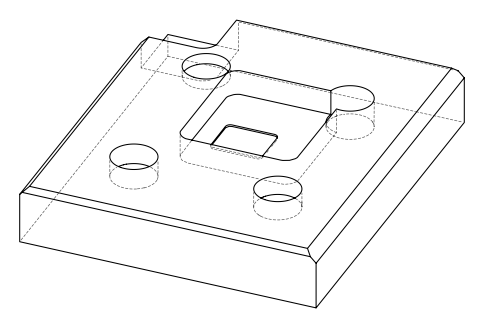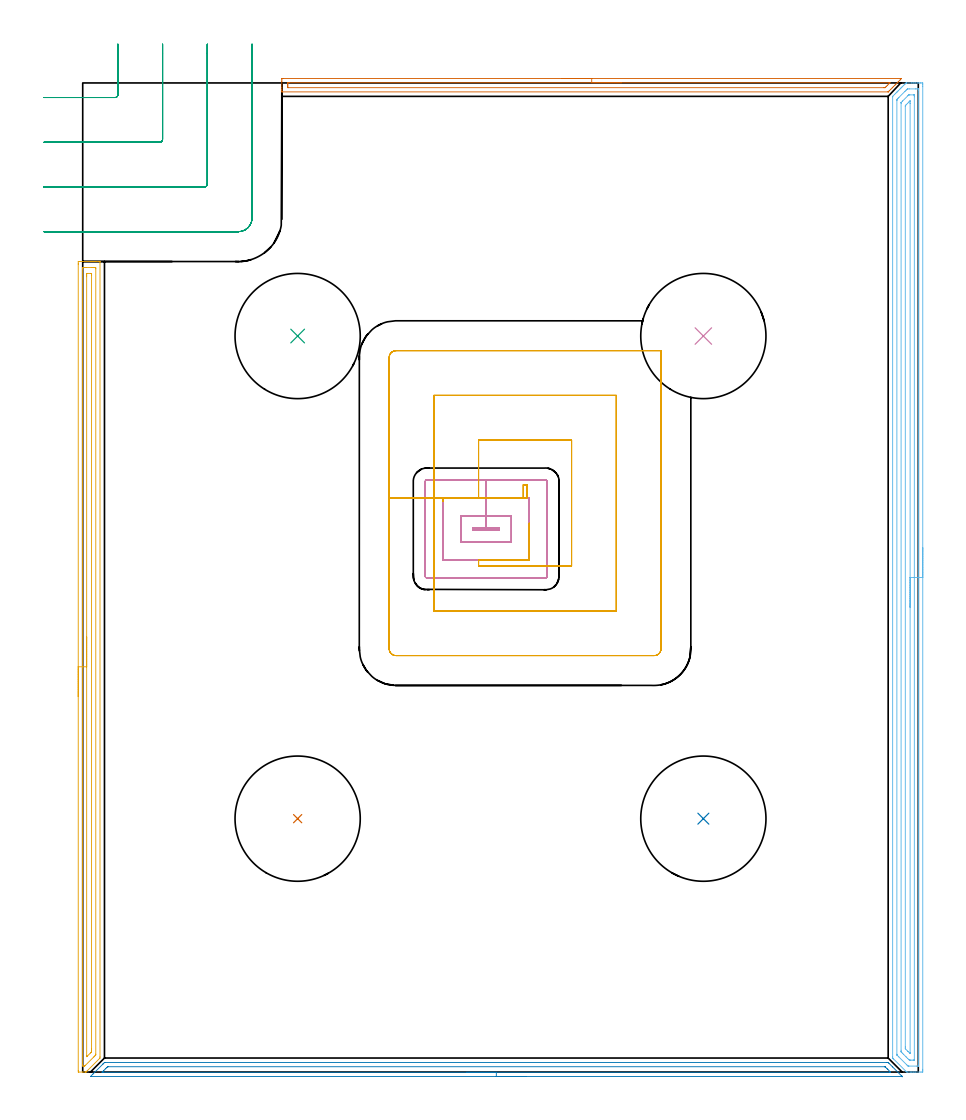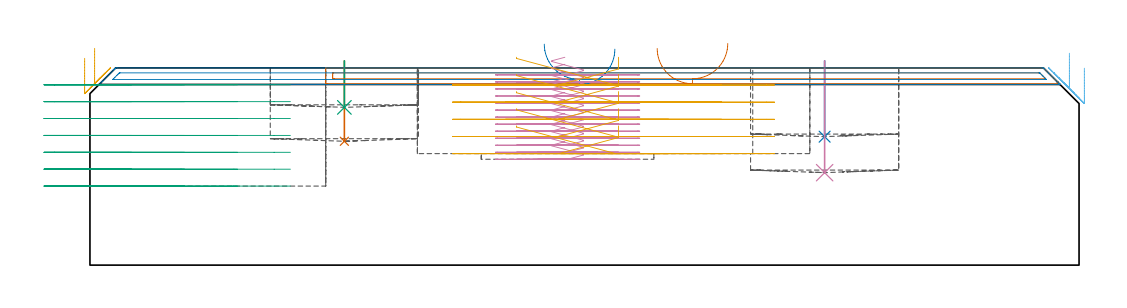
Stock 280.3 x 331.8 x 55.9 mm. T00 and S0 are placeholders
(PLAN: 11 operations, 4 tool changes, 50.4 min)
(1 INDEXABLE_INSERT_DRILL_BLIND_HOLE_FROM_SOLID | STEP1POCKET | NXT0302_036 | 0.09 min | 28125 mm3)
(2 INDEXABLE_INSERT_DRILL_BLIND_HOLE_FROM_SOLID_1 | STEP1POCKET_1 | NXT0302_036 | 0.09 min | 26325 mm3)
(3 INDEXABLE_INSERT_DRILL_BLIND_HOLE_FROM_SOLID_2 | STEP1POCKET_2 | NXT0302_036 | 0.05 min | 14830 mm3)
(4 INDEXABLE_INSERT_DRILL_BLIND_HOLE_FROM_SOLID_3 | STEP1POCKET_3 | NXT0302_036 | 0.13 min | 40450 mm3)
(5 AREA_MILL | FG_CHAMFER_SURFACE | UGT0205_001 | 6.69 min | 7368 mm3)
(6 AREA_MILL_1 | FG_CHAMFER_SURFACE_1 | UGT0205_001 | 10.77 min | 16929 mm3)
(7 AREA_MILL_2 | FG_CHAMFER_SURFACE_2 | UGT0205_001 | 3.47 min | 2104 mm3)
(8 AREA_MILL_3 | FG_CHAMFER_SURFACE_3 | UGT0205_001 | 4.47 min | 2944 mm3)
(9 MILL_CORNER_NOTCH_RECTANGULAR | CORNER_NOTCH_RECTANGULAR | UGT0201_094 | Follow Part, ap 5, ae 75% | 5.54 min | 132374 mm3)
(10 MILL_RECTANGULAR_POCKET | POCKET_RECTANGULAR_STRAIGHT | NXT0201_009 | Follow Part, ap 2, ae 75% | 9.7 min | 51241 mm3)
(11 MILL_RECTANGULAR_POCKET_1 | POCKET_RECTANGULAR_STRAIGHT_1 | UGT0201_094 | Follow Part, ap 5, ae 75% | 9.41 min | 271695 mm3)
(TOOL NXT0302_036 | Index. Insert Drill 42mm [880-D4200L50-05] | D42 PA176 FL210 Z2)
(TOOL UGT0205_001 | Chamfer Mill 20 x 3 x 45 deg. | D20 FL50 Z2)
(TOOL UGT0201_094 | End mill 20 mm | D20 FL38 Z4)
(TOOL NXT0201_009 | ENDMILL 8mm [2P460-0800-NA 1630] | D8 FL26 Z6)
(OP 1 INDEXABLE_INSERT_DRILL_BLIND_HOLE_FROM_SOLID)
G17 G21 G94 G90
T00 M6
G54
G17 G0 G90 X72.1 Y85. S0 M3
G43 Z65.9 H1
G94 G81 G98 Z35.1 F250. R57.9
G80
M5
M2
(OP 2 INDEXABLE_INSERT_DRILL_BLIND_HOLE_FROM_SOLID_1)
G17 G21 G94 G90
T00 M6
G54
G17 G0 G90 X208.2 Y85. S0 M3
G43 Z65.9 H1
G94 G81 G98 Z36.4 F250. R57.9
G80
M5
M2
(OP 3 INDEXABLE_INSERT_DRILL_BLIND_HOLE_FROM_SOLID_2)
G17 G21 G94 G90
T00 M6
G54
G17 G0 G90 X72.1 Y246.9 S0 M3
G43 Z65.9 H1
G94 G81 G98 Z44.7 F250. R57.9
G80
M5
M2
(OP 4 INDEXABLE_INSERT_DRILL_BLIND_HOLE_FROM_SOLID_3)
G17 G21 G94 G90
T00 M6
G54
G17 G0 G90 X208.2 Y246.9 S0 M3
G43 Z65.9 H1
G94 G81 G98 Z26.2 F250. R57.9
G80
M5
M2
(OP 5 AREA_MILL)
G17 G21 G94 G90
T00 M6
G54
G17 G0 G90 X-1.5 Y125.95 S1061 M3
G43 Z65.9 H0
Z58.6
G94 G1 Y125.988 Z57.728 F250.
Y126.102 Z56.864
Y126.291 Z56.012
Y126.553 Z55.18
Y126.887 Z54.374
Y127.29 Z53.6
Y127.758 Z52.864
Y128.29 Z52.172
Y128.879 Z51.529
Y129.522 Z50.94
Y130.214 Z50.409
Y130.95 Z49.94
Y131.724 Z49.537
Y132.53 Z49.203
Y133.362 Z48.941
Y134.214 Z48.752
Y135.078 Z48.638
Y135.95 Z48.6
Y270.935
X-1.499 Y271.283 Z48.601
X-1.494 Y271.822 Z48.604
X-1.491 Y271.892 Z48.606
X-0.958 Y271.9 Z49.139
X2.594 Z52.688
X3.143 Z53.24
X3.482 Z53.578
X4.031 Z54.127
X4.37 Z54.465
X5.386 Z55.486
X5.764 Y271.892 Z55.856
X5.797 Y271.89 Z55.888
X5.8 Y271.729 Z55.9
Y5.084
X5.794 Y4.694 Z55.892
X5.712 Y4.612 Z55.812
X5.702 Y4.602 Z55.801
X1.42 Y0.319 Z51.519
X1.262 Y0.161 Z51.359
X1.119 Y0.022 Z51.217
X1.092 Y0.003 Z51.189
X1.04 Y0.001 Z51.138
X1.024 Y0. Z51.122
X-0.07 Z50.025
X-1.296 Z48.8
X-1.491 Y0.002 Z48.605
X-1.5 Y0.443 Z48.6
Y135.95
X-0.086 Z50.014
X-0.085 Y269.512 Z50.015
X-0.07 Y269.89 Z50.03
X0.419 Y269.898 Z50.519
X0.818 Y269.899 Z50.918
X1.305 Y269.9 Z51.405
X3.081 Z53.181
X3.482 Y269.899 Z53.582
X3.971 Y269.897 Z54.071
X4.37 Y269.89 Z54.47
X4.385 Y269.496 Z54.485
Y269.481
Y5.977
Y5.962
X4.37 Y5.732 Z54.47
X4.05 Y5.405 Z54.15
X3.733 Y5.084 Z53.833
X0.935 Y2.286 Z51.035
X0.818 Y2.172 Z50.918
X0.684 Y2.046 Z50.784
X0.634 Y2.01 Z50.734
X0.575 Y2.008 Z50.675
X0.328 Y2.003 Z50.428
X-0.07 Y2.01 Z50.03
X-0.085 Y2.404 Z50.015
Y2.419
X-0.086 Y135.95 Z50.014
X1.328 Z51.428
X1.329 Y266.816 Z51.429
X1.33 Y267.195 Z51.43
X1.333 Y267.71 Z51.433
X1.336 Y267.89 Z51.436
X1.52 Y267.897 Z51.62
X2.594 Y267.9 Z52.694
X2.783 Y267.899 Z52.883
X2.909 Y267.896 Z53.009
X2.954 Y267.891 Z53.054
X2.966 Y267.887 Z53.066
X2.967 Y267.881 Z53.067
X2.97 Y267.836 Z53.07
X2.971 Y267.71 Z53.071
Y267.33
Y7.763
X2.97 Y7.385 Z53.07
X2.966 Y6.87 Z53.066
X2.964 Y6.78 Z53.064
X2.908 Y6.717 Z53.008
X2.829 Y6.633 Z52.929
X2.594 Y6.394 Z52.694
X1.496 Y5.295 Z51.596
X1.444 Y5.246 Z51.544
X1.385 Y5.19 Z51.485
X1.339 Y5.15 Z51.439
X1.335 Y5.215 Z51.435
X1.331 Y5.338 Z51.431
X1.329 Y5.463 Z51.429
X1.328 Y135.95 Z51.428
Y136.822 Z51.467
Y137.686 Z51.58
Y138.538 Z51.769
Y139.37 Z52.032
Y140.176 Z52.365
Y140.95 Z52.768
Y141.686 Z53.237
Y142.378 Z53.768
Y143.021 Z54.357
Y143.61 Z55.001
Y144.142 Z55.693
Y144.61 Z56.428
Y145.013 Z57.202
Y145.347 Z58.008
Y145.609 Z58.84
Y145.798 Z59.692
Y145.912 Z60.557
Y145.95 Z61.428
G0 Z65.9
M5
M2
(OP 6 AREA_MILL_1)
G17 G21 G94 G90
T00 M6
G54
G17 G0 G90 X281.8 Y175.9 S1061 M3
G43 Z65.9 H0
Z55.8
G94 G1 Y175.862 Z54.928 F250.
Y175.748 Z54.064
Y175.559 Z53.212
Y175.297 Z52.38
Y174.963 Z51.574
Y174.56 Z50.8
Y174.092 Z50.064
Y173.56 Z49.372
Y172.971 Z48.729
Y172.328 Z48.14
Y171.636 Z47.609
Y170.9 Z47.14
Y170.126 Z46.737
Y169.32 Z46.403
Y168.488 Z46.141
Y167.636 Z45.952
Y166.772 Z45.838
Y165.9 Z45.8
Y0.919
X281.799 Y0.619 Z45.801
X281.793 Y0.033 Z45.804
X281.791 Y0.007 Z45.805
X281.208 Y0. Z46.388
X279.425 Z48.17
X278.877 Z48.72
X278.533 Z49.063
X277.985 Z49.611
X277.641 Z49.953
X276.647 Y0.001 Z50.953
X276.393 Y0.01 Z51.204
X276.149 Y0.25 Z51.449
X272.033 Y4.366 Z55.566
X271.808 Y4.592 Z55.789
X271.706 Y4.697 Z55.891
X271.7 Y5.086 Z55.9
X271.702 Y327.163 Z55.898
X271.7 Y327.22 Z55.896
X271.708 Y327.299 Z55.884
X271.75 Y327.351 Z55.845
X272.305 Y327.905 Z55.295
X272.602 Y328.203 Z54.996
X272.738 Y328.34 Z54.858
X273.14 Y328.74 Z54.46
X273.228 Y328.828 Z54.372
X273.496 Y329.096 Z54.103
X273.63 Y329.231 Z53.967
X274.026 Y329.626 Z53.574
X274.125 Y329.725 Z53.475
X274.389 Y329.99 Z53.209
X274.521 Y330.123 Z53.075
X274.912 Y330.512 Z52.688
X275.022 Y330.623 Z52.577
X275.282 Y330.883 Z52.316
X275.413 Y331.015 Z52.184
X275.798 Y331.398 Z51.802
X275.92 Y331.52 Z51.68
X276.179 Y331.777 Z51.419
X276.209 Y331.798 Z51.389
X276.304 Y331.799 Z51.294
X276.339 Y331.8 Z51.26
X277.985 Z49.611
X278.533 Z49.063
X278.877 Z48.72
X279.425 Z48.17
X280.042 Z47.553
X280.316 Z47.279
X280.934 Z46.662
X281.208 Y331.798 Z46.388
X281.791 Y331.793 Z45.805
X281.793 Y331.767 Z45.804
X281.798 Y331.181 Z45.802
X281.8 Y330.587 Z45.8
Y165.9
X280.386 Z47.214
X280.385 Y2.266 Z47.215
X280.382 Y2.126 Z47.218
X280.379 Y2.035 Z47.221
X280.374 Y2.008 Z47.226
X280.366 Y2.007 Z47.234
X280.316 Y2.004 Z47.284
X279.829 Y2. Z47.771
X277.153 Y2.001 Z50.447
X276.953 Y2.006 Z50.647
X276.853 Y2.01 Z50.747
X276.75 Y2.108 Z50.85
X276.445 Y2.406 Z51.155
X273.764 Y5.086 Z53.836
X273.184 Y5.669 Z54.416
X273.148 Y5.709 Z54.452
X273.131 Y5.73 Z54.469
X273.121 Y5.772 Z54.479
X273.116 Y5.91 Z54.484
X273.115 Y5.979 Z54.485
X273.117 Y325.888 Z54.483
X273.118 Y325.956 Z54.482
X273.123 Y326.091 Z54.477
X273.134 Y326.272 Z54.466
X273.184 Y326.327 Z54.416
X273.375 Y326.523 Z54.225
X273.564 Y326.714 Z54.036
X273.82 Y326.97 Z53.78
X275.858 Y329.009 Z51.742
X276.244 Y329.394 Z51.356
X276.499 Y329.646 Z51.101
X276.584 Y329.727 Z51.016
X276.651 Y329.789 Z50.949
X276.75 Y329.792 Z50.85
X277.238 Y329.799 Z50.362
X279.425 Y329.8 Z48.175
X279.913 Y329.799 Z47.687
X280.316 Y329.792 Z47.284
X280.367 Y329.79 Z47.233
X280.379 Y329.603 Z47.221
X280.384 Y329.464 Z47.216
X280.385 Y329.394 Z47.215
X280.386 Y165.9 Z47.214
X278.971 Z48.629
Y4.193
X278.969 Y4.083 Z48.631
X278.967 Y4.029 Z48.633
X278.965 Y4.01 Z48.635
X278.917 Y4.008 Z48.683
X278.724 Y4.001 Z48.876
X278.533 Y4. Z49.067
X277.833 Z49.767
X277.641 Y4.002 Z49.959
X277.449 Y4.006 Z50.151
X277.323 Y4.01 Z50.277
X277.244 Y4.067 Z50.356
X277.111 Y4.193 Z50.489
X276.75 Y4.55 Z50.85
X276.213 Y5.086 Z51.387
X275.32 Y5.979 Z52.28
X274.967 Y6.333 Z52.633
X274.698 Y6.605 Z52.902
X274.565 Y6.744 Z53.035
X274.535 Y6.777 Z53.065
X274.533 Y6.811 Z53.067
X274.531 Y6.873 Z53.069
X274.529 Y7.312 Z53.071
X274.531 Y324.927 Z53.069
X274.533 Y325.146 Z53.067
X274.535 Y325.2 Z53.065
X274.537 Y325.223 Z53.063
X274.548 Y325.238 Z53.052
X274.6 Y325.295 Z53.
X274.967 Y325.668 Z52.633
X275.043 Y325.744 Z52.557
X276.828 Y327.529 Z50.772
X276.907 Y327.607 Z50.693
X277.056 Y327.749 Z50.544
X277.084 Y327.773 Z50.516
X277.13 Y327.79 Z50.47
X277.257 Y327.794 Z50.343
X277.45 Y327.799 Z50.15
X278.725 Z48.875
X278.853 Y327.796 Z48.747
X278.954 Y327.79 Z48.646
X278.966 Y327.785 Z48.634
X278.968 Y327.778 Z48.632
X278.97 Y327.754 Z48.63
X278.971 Y327.607 Z48.629
Y327.168
Y165.9
X277.557 Z50.043
Y6.515
X277.555 Y6.335 Z50.045
X277.553 Y6.247 Z50.047
X277.551 Y6.216 Z50.049
X277.529 Y6.231 Z50.071
X276.877 Y6.873 Z50.723
X276.75 Y7. Z50.85
X275.993 Y7.766 Z51.607
X275.949 Y7.821 Z51.651
X275.947 Y7.868 Z51.653
X275.945 Y7.968 Z51.655
X275.943 Y8.171 Z51.657
Y8.575
X275.945 Y323.947 Z51.655
X275.946 Y324.034 Z51.654
X275.949 Y324.134 Z51.651
X275.952 Y324.18 Z51.648
X275.981 Y324.22 Z51.619
X276.107 Y324.353 Z51.493
X276.268 Y324.517 Z51.332
X276.676 Y324.927 Z50.924
X277.159 Y325.411 Z50.441
X277.275 Y325.525 Z50.325
X277.403 Y325.651 Z50.197
X277.518 Y325.759 Z50.082
X277.546 Y325.784 Z50.054
X277.55 Y325.743 Z50.05
X277.552 Y325.639 Z50.048
X277.557 Y325.012 Z50.043
Y324.927
Y165.9
Y165.028 Z50.081
Y164.164 Z50.195
Y163.312 Z50.383
Y162.48 Z50.646
Y161.674 Z50.98
Y160.9 Z51.382
Y160.164 Z51.851
Y159.472 Z52.382
Y158.829 Z52.972
Y158.24 Z53.615
Y157.708 Z54.307
Y157.24 Z55.043
Y156.837 Z55.817
Y156.503 Z56.623
Y156.241 Z57.455
Y156.052 Z58.306
Y155.938 Z59.171
Y155.9 Z60.043
G0 Z65.9
M5
M2
(OP 7 AREA_MILL_2)
G17 G21 G94 G90
T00 M6
G54
G17 G0 G90 X160.75 Y333.3 S1061 M3
G43 Z65.9 H0
Z61.4
G94 G1 X160.788 Z60.528 F250.
X160.902 Z59.664
X161.091 Z58.812
X161.353 Z57.98
X161.687 Z57.174
X162.09 Z56.4
X162.558 Z55.664
X163.09 Z54.972
X163.679 Z54.329
X164.322 Z53.74
X165.014 Z53.209
X165.75 Z52.74
X166.524 Z52.337
X167.33 Z52.003
X168.162 Z51.741
X169.014 Z51.552
X169.878 Z51.438
X170.75 Z51.4
X274.425
X274.686 Y333.298 Z51.402
X274.659 Y333.259 Z51.44
X274.219 Y332.817 Z51.879
X273.656 Y332.256 Z52.444
X273.52 Y332.119 Z52.579
X273.336 Y331.934 Z52.762
X272.794 Y331.394 Z53.306
X272.452 Y331.05 Z53.646
X271.931 Y330.531 Z54.169
X271.568 Y330.166 Z54.53
X271.069 Y329.669 Z55.031
X270.684 Y329.283 Z55.414
X270.55 Y329.149 Z55.55
X270.246 Y328.846 Z55.853
X270.202 Y328.802 Z55.896
X270.199 Z55.897
X270.182 Y328.8 Z55.9
X66.94
X66.807 Y328.802 Z55.888
X66.8 Y328.813 Z55.878
Y329.104 Z55.595
Y329.609 Z55.09
Y330.166 Z54.529
Y332.212 Z52.485
X66.804 Y332.817 Z51.877
X66.809 Y333.29 Z51.405
X66.906 Y333.294 Z51.402
X67.386 Y333.3 Z51.4
X170.75
Y331.886 Z52.814
X270.55 Y331.885 Z52.815
X270.6 Y331.884 Z52.816
X270.814 Y331.875 Z52.825
X270.79 Y331.848 Z52.852
X270.716 Y331.768 Z52.932
X270.63 Y331.68 Z53.02
X270.55 Y331.599 Z53.101
X270. Y331.05 Z53.65
X269.659 Y330.708 Z53.992
X269.385 Y330.438 Z54.262
X269.174 Y330.235 Z54.465
X269.157 Y330.221 Z54.479
X269.135 Y330.219 Z54.481
X269.083 Y330.216 Z54.484
X268.978 Y330.215 Z54.485
X268.767 Y330.214 Z54.486
X68.949 Y330.215 Z54.485
X68.863 Y330.216 Z54.484
X68.822 Y330.219 Z54.481
X68.81 Y330.221 Z54.479
X68.808 Y330.234 Z54.466
X68.803 Y330.324 Z54.376
X68.8 Y330.531 Z54.169
Y331.05 Z53.65
X68.801 Y331.414 Z53.286
X68.807 Y331.78 Z52.92
X68.81 Y331.878 Z52.822
X68.853 Y331.88 Z52.82
X68.958 Y331.883 Z52.817
X69.168 Y331.885 Z52.815
X69.217 Y331.886 Z52.814
X170.75
X171.622 Z52.852
X172.486 Z52.966
X173.338 Z53.155
X174.17 Z53.417
X174.976 Z53.751
X175.75 Z54.154
X176.486 Z54.623
X177.178 Z55.154
X177.821 Z55.743
X178.41 Z56.386
X178.942 Z57.079
X179.41 Z57.814
X179.813 Z58.588
X180.147 Z59.394
X180.409 Z60.226
X180.598 Z61.078
X180.712 Z61.943
X180.75 Z62.814
G0 Z65.9
M5
M2
(OP 8 AREA_MILL_3)
G17 G21 G94 G90
T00 M6
G54
G17 G0 G90 X148.75 Y-1.5 S1061 M3
G43 Z65.9 H0
Z61.2
G94 G1 X148.712 Z60.328 F250.
X148.598 Z59.464
X148.409 Z58.612
X148.147 Z57.78
X147.813 Z56.974
X147.41 Z56.2
X146.942 Z55.464
X146.41 Z54.772
X145.821 Z54.129
X145.178 Z53.54
X144.486 Z53.008
X143.75 Z52.54
X142.976 Z52.137
X142.17 Z51.803
X141.338 Z51.541
X140.486 Z51.352
X139.622 Z51.238
X138.75 Z51.2
X2.732
X2.602 Y-1.499 Z51.199
X2.601
X3.439 Y-0.66 Z52.039
X6.764 Y2.664 Z55.363
X6.866 Y2.766 Z55.466
X7.054 Y2.954 Z55.654
X7.305 Y3.199 Z55.887
X7.655 Y3.2 Z55.9
X269.845
X270.195 Y3.199 Z55.887
X270.446 Y2.954 Z55.654
X271.693 Y1.708 Z54.407
X274.601 Y-1.201 Z51.499
X274.899 Y-1.499 Z51.199
X274.898
X274.768 Y-1.5 Z51.2
X138.75
Y-0.086 Z52.614
X6.764
X6.718 Y-0.085 Z52.615
X6.626 Y-0.082 Z52.618
X6.485 Y-0.076 Z52.624
X6.517 Y-0.04 Z52.66
X6.638 Y0.086 Z52.786
X6.764 Y0.214 Z52.914
X7.082 Y0.532 Z53.232
X7.655 Y1.106 Z53.806
X7.974 Y1.422 Z54.122
X8.297 Y1.74 Z54.44
X8.324 Y1.763 Z54.463
X8.366 Y1.779 Z54.479
X8.455 Y1.783 Z54.483
X8.502 Y1.785 Z54.485
X268.999
X269.09 Y1.782 Z54.482
X269.148 Y1.779 Z54.479
X269.172 Y1.767 Z54.467
X269.203 Y1.74 Z54.44
X269.845 Y1.105 Z53.805
X270.1 Y0.85 Z53.55
X270.736 Y0.212 Z52.912
X270.982 Y-0.04 Z52.66
X271.01 Y-0.071 Z52.629
X270.919 Y-0.079 Z52.621
X270.828 Y-0.084 Z52.616
X270.782 Y-0.085 Z52.615
X138.75 Y-0.086 Z52.614
X137.878 Z52.652
X137.014 Z52.766
X136.162 Z52.955
X135.33 Z53.217
X134.524 Z53.551
X133.75 Z53.954
X133.014 Z54.423
X132.322 Z54.954
X131.679 Z55.543
X131.09 Z56.186
X130.558 Z56.878
X130.09 Z57.614
X129.687 Z58.388
X129.353 Z59.194
X129.091 Z60.026
X128.902 Z60.878
X128.788 Z61.743
X128.75 Z62.614
G0 Z65.9
M5
M2
(OP 9 MILL_CORNER_NOTCH_RECTANGULAR)
G17 G21 G94 G90
T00 M6
G54
G17 G0 G90 X-13. Y326.9 S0 M3
G43 Z65.9 H0
Z51.114
G94 G1 X-10. F250.
X10.805 F500.
G3 X11.8 Y327.895 R1.
G1 Y341.8
Y344.8 F250.
G0 Z65.9
X-13. Y311.9
Z51.114
G1 X-10.
X25.805 F500.
G3 X26.8 Y312.895 R1.
G1 Y341.8
Y344.8 F250.
G0 Z65.9
X-13. Y296.9
Z51.114
G1 X-10.
X40.804 F500.
G3 X41.8 Y297.896 R1.
G1 Y341.8
Y344.8 F250.
G0 Z65.9
X-13. Y281.9
Z51.114
G1 X-10.
X52.2 F500.
G3 X56.8 Y286.5 R4.6
G1 Y341.8
Y344.8 F250.
G0 Z65.9
X-13. Y326.9
Z46.329
G1 X-10.
X10.805 F500.
G3 X11.8 Y327.895 R1.
G1 Y341.8
Y344.8 F250.
G0 Z65.9
X-13. Y311.9
Z46.329
G1 X-10.
X25.805 F500.
G3 X26.8 Y312.895 R1.
G1 Y341.8
Y344.8 F250.
G0 Z65.9
X-13. Y296.9
Z46.329
G1 X-10.
X40.804 F500.
G3 X41.8 Y297.896 R1.
G1 Y341.8
Y344.8 F250.
G0 Z65.9
X-13. Y281.9
Z46.329
G1 X-10.
X52.2 F500.
G3 X56.8 Y286.5 R4.6
G1 Y341.8
Y344.8 F250.
G0 Z65.9
X-13. Y326.9
Z41.543
G1 X-10.
X10.805 F500.
G3 X11.8 Y327.895 R1.
G1 Y341.8
Y344.8 F250.
G0 Z65.9
X-13. Y311.9
Z41.543
G1 X-10.
X25.805 F500.
G3 X26.8 Y312.895 R1.
G1 Y341.8
Y344.8 F250.
G0 Z65.9
X-13. Y296.9
Z41.543
G1 X-10.
X40.804 F500.
G3 X41.8 Y297.896 R1.
G1 Y341.8
Y344.8 F250.
G0 Z65.9
X-13. Y281.9
Z41.543
G1 X-10.
X52.2 F500.
G3 X56.8 Y286.5 R4.6
G1 Y341.8
Y344.8 F250.
G0 Z65.9
X-13. Y326.9
Z36.757
G1 X-10.
X10.805 F500.
G3 X11.8 Y327.895 R1.
G1 Y341.8
Y344.8 F250.
G0 Z65.9
X-13. Y311.9
Z36.757
G1 X-10.
X25.805 F500.
G3 X26.8 Y312.895 R1.
G1 Y341.8
Y344.8 F250.
G0 Z65.9
X-13. Y296.9
Z36.757
G1 X-10.
X40.804 F500.
G3 X41.8 Y297.896 R1.
G1 Y341.8
Y344.8 F250.
G0 Z65.9
X-13. Y281.9
Z36.757
G1 X-10.
X52.2 F500.
G3 X56.8 Y286.5 R4.6
G1 Y341.8
Y344.8 F250.
G0 Z65.9
X-13. Y326.9
Z31.971
G1 X-10.
X10.805 F500.
G3 X11.8 Y327.895 R1.
G1 Y341.8
Y344.8 F250.
G0 Z65.9
X-13. Y311.9
Z31.971
G1 X-10.
X25.805 F500.
G3 X26.8 Y312.895 R1.
G1 Y341.8
Y344.8 F250.
G0 Z65.9
X-13. Y296.9
Z31.971
G1 X-10.
X40.804 F500.
G3 X41.8 Y297.896 R1.
G1 Y341.8
Y344.8 F250.
G0 Z65.9
X-13. Y281.9
Z31.971
G1 X-10.
X52.2 F500.
G3 X56.8 Y286.5 R4.6
G1 Y341.8
Y344.8 F250.
G0 Z65.9
X-13. Y326.9
Z27.186
G1 X-10.
X10.805 F500.
G3 X11.8 Y327.895 R1.
G1 Y341.8
Y344.8 F250.
G0 Z65.9
X-13. Y311.9
Z27.186
G1 X-10.
X25.805 F500.
G3 X26.8 Y312.895 R1.
G1 Y341.8
Y344.8 F250.
G0 Z65.9
X-13. Y296.9
Z27.186
G1 X-10.
X40.804 F500.
G3 X41.8 Y297.896 R1.
G1 Y341.8
Y344.8 F250.
G0 Z65.9
X-13. Y281.9
Z27.186
G1 X-10.
X52.2 F500.
G3 X56.8 Y286.5 R4.6
G1 Y341.8
Y344.8 F250.
G0 Z65.9
X-13. Y326.9
Z22.4
G1 X-10.
X10.805 F500.
G3 X11.8 Y327.895 R1.
G1 Y341.8
Y344.8 F250.
G0 Z65.9
X-13. Y311.9
Z22.4
G1 X-10.
X25.805 F500.
G3 X26.8 Y312.895 R1.
G1 Y341.8
Y344.8 F250.
G0 Z65.9
X-13. Y296.9
Z22.4
G1 X-10.
X40.804 F500.
G3 X41.8 Y297.896 R1.
G1 Y341.8
Y344.8 F250.
G0 Z65.9
X-13. Y281.9
Z22.4
G1 X-10.
X52.2 F500.
G3 X56.8 Y286.5 R4.6
G1 Y341.8
Y344.8 F250.
G0 Z65.9
M5
M2
(OP 10 MILL_RECTANGULAR_POCKET)
G17 G21 G94 G90
T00 M6
G54
G17 G0 G90 X134.582 Y182.6 S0 M3
G43 Z65.9 H1
Z58.9
G94 G1 X130.9 Z57.913 F250.
Y181.8 Z57.699
X139.8 Z55.314
Y182.6 Z55.1
X135.35 Z53.908
X130.9 F500.
Y181.8
X139.8
Y182.6
X135.35
Y186.6
X126.9
Y177.8
X143.8
Y186.6
X135.35
Y192.6
X120.9
Y171.8
X149.8
Y192.6
X135.35
Y198.6
X115.4
G3 X114.9 Y198.1 R0.5
G1 Y166.3
G3 X115.4 Y165.8 R0.5
G1 X155.3
G3 X155.8 Y166.3 R0.5
G1 Y198.1
G3 X155.3 Y198.6 R0.5
G1 X135.35
X134.35
G0 X134.582 Y182.6 Z56.908
G1 X130.9 Z55.921 F250.
Y181.8 Z55.707
X139.8 Z53.322
Y182.6 Z53.108
X135.35 Z51.915
X130.9 F500.
Y181.8
X139.8
Y182.6
X135.35
Y186.6
X126.9
Y177.8
X143.8
Y186.6
X135.35
Y192.6
X120.9
Y171.8
X149.8
Y192.6
X135.35
Y198.6
X115.4
G3 X114.9 Y198.1 R0.5
G1 Y166.3
G3 X115.4 Y165.8 R0.5
G1 X155.3
G3 X155.8 Y166.3 R0.5
G1 Y198.1
G3 X155.3 Y198.6 R0.5
G1 X135.35
X134.35
G0 X134.582 Y182.6 Z54.915
G1 X130.9 Z53.929 F250.
Y181.8 Z53.714
X139.8 Z51.33
Y182.6 Z51.115
X135.35 Z49.923
X130.9 F500.
Y181.8
X139.8
Y182.6
X135.35
Y186.6
X126.9
Y177.8
X143.8
Y186.6
X135.35
Y192.6
X120.9
Y171.8
X149.8
Y192.6
X135.35
Y198.6
X115.4
G3 X114.9 Y198.1 R0.5
G1 Y166.3
G3 X115.4 Y165.8 R0.5
G1 X155.3
G3 X155.8 Y166.3 R0.5
G1 Y198.1
G3 X155.3 Y198.6 R0.5
G1 X135.35
X134.35
G0 X134.582 Y182.6 Z52.923
G1 X130.9 Z51.937 F250.
Y181.8 Z51.722
X139.8 Z49.337
Y182.6 Z49.123
X135.35 Z47.931
X130.9 F500.
Y181.8
X139.8
Y182.6
X135.35
Y186.6
X126.9
Y177.8
X143.8
Y186.6
X135.35
Y192.6
X120.9
Y171.8
X149.8
Y192.6
X135.35
Y198.6
X115.4
G3 X114.9 Y198.1 R0.5
G1 Y166.3
G3 X115.4 Y165.8 R0.5
G1 X155.3
G3 X155.8 Y166.3 R0.5
G1 Y198.1
G3 X155.3 Y198.6 R0.5
G1 X135.35
X134.35
G0 X134.582 Y182.6 Z50.931
G1 X130.9 Z49.944 F250.
Y181.8 Z49.73
X139.8 Z47.345
Y182.6 Z47.131
X135.35 Z45.938
X130.9 F500.
Y181.8
X139.8
Y182.6
X135.35
Y186.6
X126.9
Y177.8
X143.8
Y186.6
X135.35
Y192.6
X120.9
Y171.8
X149.8
Y192.6
X135.35
Y198.6
X115.4
G3 X114.9 Y198.1 R0.5
G1 Y166.3
G3 X115.4 Y165.8 R0.5
G1 X155.3
G3 X155.8 Y166.3 R0.5
G1 Y198.1
G3 X155.3 Y198.6 R0.5
G1 X135.35
X134.35
G0 X134.582 Y182.6 Z48.938
G1 X130.9 Z47.952 F250.
Y181.8 Z47.738
X139.8 Z45.353
Y182.6 Z45.138
X135.35 Z43.946
X130.9 F500.
Y181.8
X139.8
Y182.6
X135.35
Y186.6
X126.9
Y177.8
X143.8
Y186.6
X135.35
Y192.6
X120.9
Y171.8
X149.8
Y192.6
X135.35
Y198.6
X115.4
G3 X114.9 Y198.1 R0.5
G1 Y166.3
G3 X115.4 Y165.8 R0.5
G1 X155.3
G3 X155.8 Y166.3 R0.5
G1 Y198.1
G3 X155.3 Y198.6 R0.5
G1 X135.35
X134.35
G0 X134.582 Y182.6 Z46.946
G1 X130.9 Z45.96 F250.
Y181.8 Z45.745
X139.8 Z43.361
Y182.6 Z43.146
X135.35 Z41.954
X130.9 F500.
Y181.8
X139.8
Y182.6
X135.35
Y186.6
X126.9
Y177.8
X143.8
Y186.6
X135.35
Y192.6
X120.9
Y171.8
X149.8
Y192.6
X135.35
Y198.6
X115.4
G3 X114.9 Y198.1 R0.5
G1 Y166.3
G3 X115.4 Y165.8 R0.5
G1 X155.3
G3 X155.8 Y166.3 R0.5
G1 Y198.1
G3 X155.3 Y198.6 R0.5
G1 X135.35
X134.35
G0 X134.582 Y182.6 Z44.954
G1 X130.9 Z43.967 F250.
Y181.8 Z43.753
X139.8 Z41.368
Y182.6 Z41.154
X135.35 Z39.962
X130.9 F500.
Y181.8
X139.8
Y182.6
X135.35
Y186.6
X126.9
Y177.8
X143.8
Y186.6
X135.35
Y192.6
X120.9
Y171.8
X149.8
Y192.6
X135.35
Y198.6
X115.4
G3 X114.9 Y198.1 R0.5
G1 Y166.3
G3 X115.4 Y165.8 R0.5
G1 X155.3
G3 X155.8 Y166.3 R0.5
G1 Y198.1
G3 X155.3 Y198.6 R0.5
G1 X135.35
X134.35
G0 X134.582 Y182.6 Z42.962
G1 X130.9 Z41.975 F250.
Y181.8 Z41.761
X139.8 Z39.376
Y182.6 Z39.162
X135.35 Z37.969
X130.9 F500.
Y181.8
X139.8
Y182.6
X135.35
Y186.6
X126.9
Y177.8
X143.8
Y186.6
X135.35
Y192.6
X120.9
Y171.8
X149.8
Y192.6
X135.35
Y198.6
X115.4
G3 X114.9 Y198.1 R0.5
G1 Y166.3
G3 X115.4 Y165.8 R0.5
G1 X155.3
G3 X155.8 Y166.3 R0.5
G1 Y198.1
G3 X155.3 Y198.6 R0.5
G1 X135.35
X134.35
G0 X134.582 Y182.6 Z40.969
G1 X130.9 Z39.983 F250.
Y181.8 Z39.768
X139.8 Z37.384
Y182.6 Z37.169
X135.35 Z35.977
X130.9 F500.
Y181.8
X139.8
Y182.6
X135.35
Y186.6
X126.9
Y177.8
X143.8
Y186.6
X135.35
Y192.6
X120.9
Y171.8
X149.8
Y192.6
X135.35
Y198.6
X115.4
G3 X114.9 Y198.1 R0.5
G1 Y166.3
G3 X115.4 Y165.8 R0.5
G1 X155.3
G3 X155.8 Y166.3 R0.5
G1 Y198.1
G3 X155.3 Y198.6 R0.5
G1 X135.35
X134.35
G0 X134.582 Y182.6 Z38.977
G1 X130.9 Z37.99 F250.
Y181.8 Z37.776
X139.8 Z35.391
Y182.6 Z35.177
X135.35 Z33.985
X130.9 F500.
Y181.8
X139.8
Y182.6
X135.35
Y186.6
X126.9
Y177.8
X143.8
Y186.6
X135.35
Y192.6
X120.9
Y171.8
X149.8
Y192.6
X135.35
Y198.6
X115.4
G3 X114.9 Y198.1 R0.5
G1 Y166.3
G3 X115.4 Y165.8 R0.5
G1 X155.3
G3 X155.8 Y166.3 R0.5
G1 Y198.1
G3 X155.3 Y198.6 R0.5
G1 X135.35
X134.35
G0 X134.582 Y182.6 Z36.985
G1 X130.9 Z35.998 F250.
Y181.8 Z35.784
X139.8 Z33.399
Y182.6 Z33.185
X135.35 Z31.992
X130.9 F500.
Y181.8
X139.8
Y182.6
X135.35
Y186.6
X126.9
Y177.8
X143.8
Y186.6
X135.35
Y192.6
X120.9
Y171.8
X149.8
Y192.6
X135.35
Y198.6
X115.4
G3 X114.9 Y198.1 R0.5
G1 Y166.3
G3 X115.4 Y165.8 R0.5
G1 X155.3
G3 X155.8 Y166.3 R0.5
G1 Y198.1
G3 X155.3 Y198.6 R0.5
G1 X135.35
X134.35
G0 X134.582 Y182.6 Z34.992
G1 X130.9 Z34.006 F250.
Y181.8 Z33.791
X139.8 Z31.407
Y182.6 Z31.192
X135.35 Z30.
X130.9 F500.
Y181.8
X139.8
Y182.6
X135.35
Y186.6
X126.9
Y177.8
X143.8
Y186.6
X135.35
Y192.6
X120.9
Y171.8
X149.8
Y192.6
X135.35
Y198.6
X115.4
G3 X114.9 Y198.1 R0.5
G1 Y166.3
G3 X115.4 Y165.8 R0.5
G1 X155.3
G3 X155.8 Y166.3 R0.5
G1 Y198.1
G3 X155.3 Y198.6 R0.5
G1 X135.35
X134.35
G0 Z65.9
M5
M2
(OP 11 MILL_RECTANGULAR_POCKET_1)
G17 G21 G94 G90
T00 M6
G54
G17 G0 G90 X120.9 Y191.366 S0 M3
G43 Z65.9 H0
Z58.9
G94 G1 Y192.6 Z58.569 F250.
X149. Z51.04
Y197. F500.
X147.8
Y192.6
G0 X149.8 Y184.134 Z58.9
G1 Y171.8 Z55.595 F250.
X132.8 Z51.04
Y169.7 F500.
X164.
Y212.
X132.8
Y192.6
X117.8
Y154.7
X179.
Y227.
X117.8
Y192.6
X102.8
Y142.
G3 X105.1 Y139.7 R2.3
G1 X191.7
G3 X194. Y142. R2.3
G1 Y242.
X105.1
G3 X102.8 Y239.7 R2.3
G1 Y192.6
Y191.6
G0 X120.9 Y191.366 Z54.04
G1 Y192.6 Z53.709 F250.
X149. Z46.18
Y197. F500.
X147.8
Y192.6
G0 X149.8 Y184.134 Z54.04
G1 Y171.8 Z50.735 F250.
X132.8 Z46.18
Y169.7 F500.
X164.
Y212.
X132.8
Y192.6
X117.8
Y154.7
X179.
Y227.
X117.8
Y192.6
X102.8
Y142.
G3 X105.1 Y139.7 R2.3
G1 X191.7
G3 X194. Y142. R2.3
G1 Y242.
X105.1
G3 X102.8 Y239.7 R2.3
G1 Y192.6
Y191.6
G0 X120.9 Y191.366 Z49.18
G1 Y192.6 Z48.849 F250.
X149. Z41.32
Y197. F500.
X147.8
Y192.6
G0 X149.8 Y184.134 Z49.18
G1 Y171.8 Z45.875 F250.
X132.8 Z41.32
Y169.7 F500.
X164.
Y212.
X132.8
Y192.6
X117.8
Y154.7
X179.
Y227.
X117.8
Y192.6
X102.8
Y142.
G3 X105.1 Y139.7 R2.3
G1 X191.7
G3 X194. Y142. R2.3
G1 Y242.
X105.1
G3 X102.8 Y239.7 R2.3
G1 Y192.6
Y191.6
G0 X120.9 Y191.366 Z44.32
G1 Y192.6 Z43.989 F250.
X149. Z36.46
Y197. F500.
X147.8
Y192.6
G0 X149.8 Y184.134 Z44.32
G1 Y171.8 Z41.015 F250.
X132.8 Z36.46
Y169.7 F500.
X164.
Y212.
X132.8
Y192.6
X117.8
Y154.7
X179.
Y227.
X117.8
Y192.6
X102.8
Y142.
G3 X105.1 Y139.7 R2.3
G1 X191.7
G3 X194. Y142. R2.3
G1 Y242.
X105.1
G3 X102.8 Y239.7 R2.3
G1 Y192.6
Y191.6
G0 X120.9 Y191.366 Z39.46
G1 Y192.6 Z39.129 F250.
X149. Z31.6
Y197. F500.
X147.8
Y192.6
G0 X149.8 Y184.134 Z39.46
G1 Y171.8 Z36.155 F250.
X132.8 Z31.6
Y169.7 F500.
X164.
Y212.
X132.8
Y192.6
X117.8
Y154.7
X179.
Y227.
X117.8
Y192.6
X102.8
Y142.
G3 X105.1 Y139.7 R2.3
G1 X191.7
G3 X194. Y142. R2.3
G1 Y242.
X105.1
G3 X102.8 Y239.7 R2.3
G1 Y192.6
Y191.6
G0 Z65.9
M5
M2
